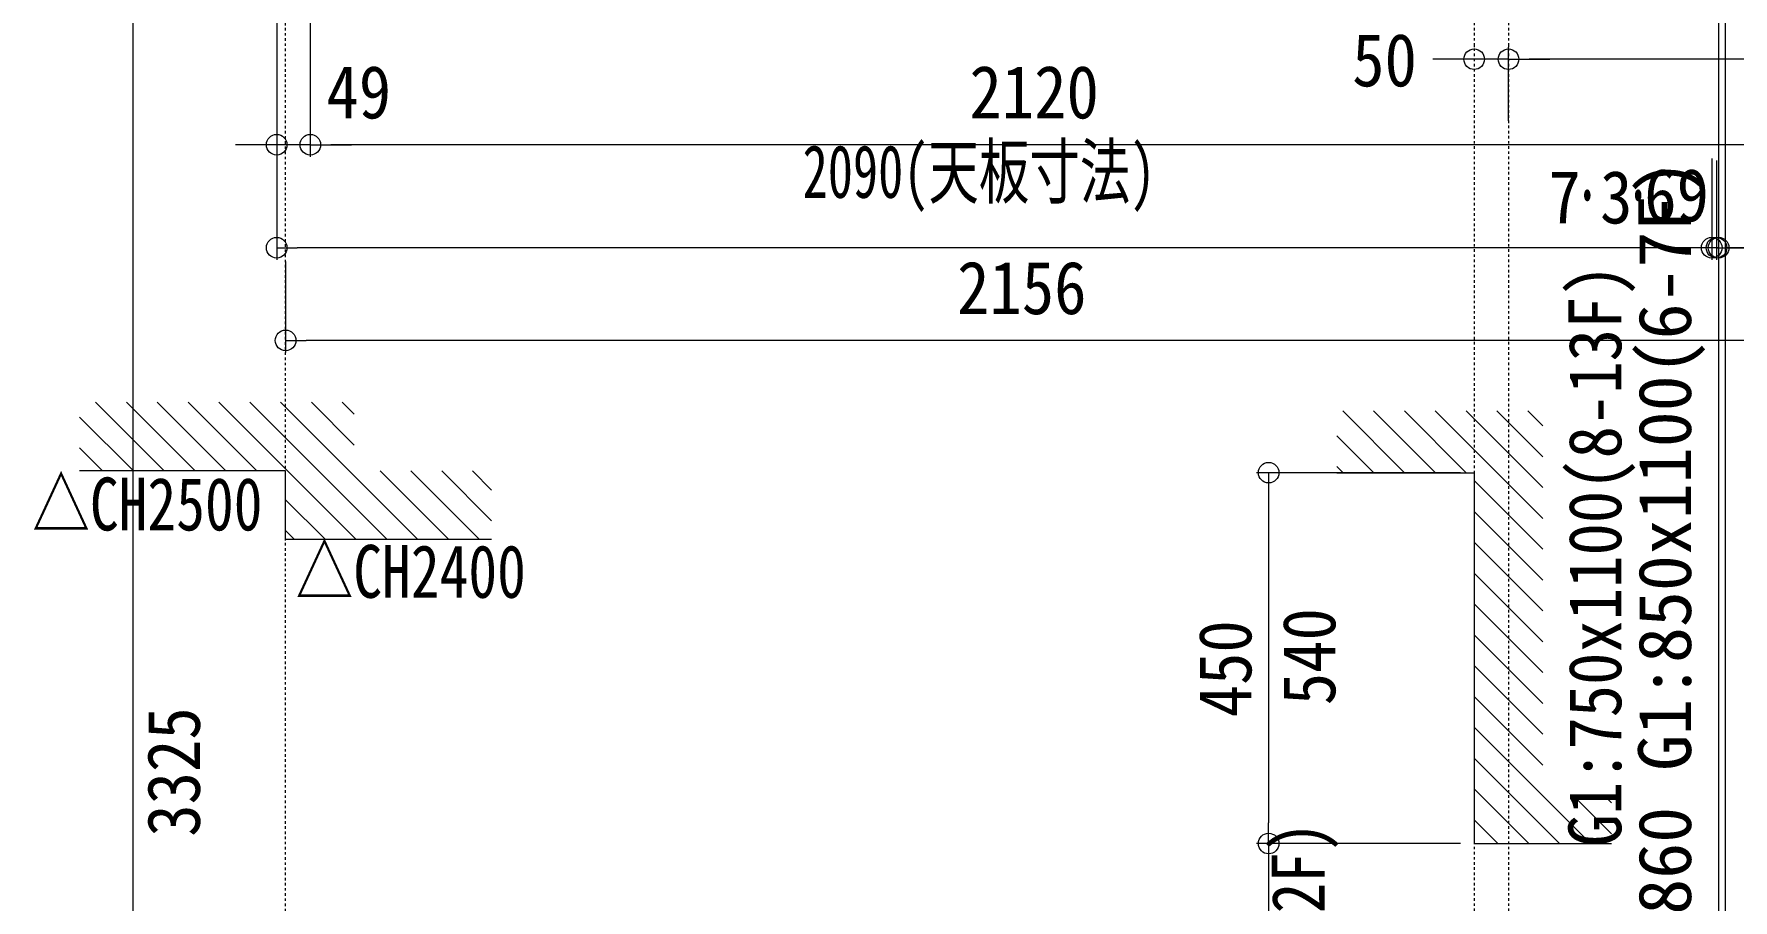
# Model space of a CAD drawing. Units: millimetres at full size, sheet at 1:30. Extents: x -17796 to 21385, y -23279 to 7734.
# Drawn here: x 16962 to 19436, y -3740 to -2479 of the extents above; entities that cross this region are included whole.
import ezdxf
from ezdxf.enums import TextEntityAlignment as Align

# ---------------------------------------------------------------- set-up
doc = ezdxf.new("R2010")
doc.units = ezdxf.units.MM
doc.header["$LTSCALE"] = 30
doc.linetypes.add('USER11', pattern=[0.25, 0.125, -0.125])
doc.layers.add('0-1_(W)電灯', color=253, linetype='Continuous', lineweight=18)
doc.layers.add('0-C_0_4P', color=4, linetype='Continuous', lineweight=18)
doc.styles.add('ＭＳ ゴシック', font='')
doc.styles.get('ＭＳ ゴシック').set_extended_font_data('MS Gothic')

msp = doc.modelspace()

# ---------------------------------------------------------------- linework, layer by layer
at = {"layer": '0-1_(W)電灯', "color": 3, "linetype": 'USER11'}
for p, q in [((19059.07, 214.96), (19059.07, -4289.04)), ((19109.07, 214.96), (19109.07, -4289.04)), ((17328.07, -4289.04), (17328.07, -430.04))]:
    msp.add_line(p, q, dxfattribs=at)
at = {"layer": '0-1_(W)電灯', "color": 6}
for p, q in [((17106.14, -5189.04), (17106.14, -1924.04)), ((17315.07, -2434.45), (17315.07, -2807.84)), ((17315.07, -2434.45), (17315.07, -2657.84)), ((17364.07, -2434.45), (17364.07, -2657.84)), ((17364.07, -2584.45), (17364.07, -2657.84)), ((17285.07, -2640.34), (17255.07, -2640.34)), ((17364.07, -2640.34), (17315.07, -2640.34)), ((19454.07, -2640.34), (17394.07, -2640.34)), ((17394.07, -2640.34), (17424.07, -2640.34)), ((19405.07, -2660.34), (19405.07, -2807.84)), ((19405.07, -2663.27), (19405.07, -2807.84)), ((19412.07, -2663.27), (19412.07, -2807.84)), ((19412.07, -2663.27), (19412.07, -2807.84)), ((19415.07, -2663.27), (19415.07, -2807.84)), ((19415.07, -2663.27), (19415.07, -2807.84)), ((19375.07, -2790.34), (17345.07, -2790.34)), ((19375.07, -2790.34), (19345.07, -2790.34)), ((19382.07, -2790.34), (19352.07, -2790.34)), ((19385.07, -2790.34), (19355.07, -2790.34)), ((19412.07, -2790.34), (19405.07, -2790.34)), ((19415.07, -2790.34), (19412.07, -2790.34)), ((19415.07, -2790.34), (19484.07, -2790.34)), ((19454.07, -2790.34), (19424.07, -2790.34)), ((17328.07, -2810.34), (17328.07, -2942.81)), ((19454.07, -2925.31), (17358.07, -2925.31))]:
    msp.add_line(p, q, dxfattribs=at)
at = {"layer": '0-1_(W)電灯', "color": 171}
for p, q in [((19059.07, -2495.85), (19059.07, -2498.35)), ((19109.07, -2495.85), (19109.07, -2498.35)), ((19109.07, -2605.34), (19109.07, -2498.35)), ((19029.07, -2515.85), (18999.07, -2515.85)), ((19109.07, -2515.85), (19059.07, -2515.85)), ((19454.07, -2515.85), (19139.07, -2515.85)), ((19139.07, -2515.85), (19169.07, -2515.85))]:
    msp.add_line(p, q, dxfattribs=at)
at = {"layer": '0-1_(W)電灯', "color": 7}
for p, q in [((19059.07, -2515.85), (19029.07, -2515.85)), ((19109.07, -2515.85), (19139.07, -2515.85)), ((19109.07, -2515.85), (19139.07, -2515.85)), ((17315.07, -2640.34), (17285.07, -2640.34)), ((17364.07, -2640.34), (17394.07, -2640.34)), ((17364.07, -2640.34), (17394.07, -2640.34)), ((17315.07, -2790.34), (17345.07, -2790.34)), ((19405.07, -2790.34), (19375.07, -2790.34)), ((19405.07, -2790.34), (19375.07, -2790.34)), ((19412.07, -2790.34), (19382.07, -2790.34)), ((19415.07, -2790.34), (19385.07, -2790.34)), ((19412.07, -2790.34), (19442.07, -2790.34)), ((19415.07, -2790.34), (19445.07, -2790.34)), ((17328.07, -2925.31), (17358.07, -2925.31)), ((18759.77, -3117.91), (18759.77, -3147.91)), ((18759.77, -3657.91), (18759.77, -3627.91))]:
    msp.add_line(p, q, dxfattribs=at)
at = {"layer": '0-1_(W)電灯', "color": 2}
for p, q in [((17151.31, -3115.37), (17051.31, -3015.37)), ((17196.21, -3115.37), (17096.21, -3015.37)), ((17241.11, -3115.37), (17141.11, -3015.37)), ((17286.02, -3115.37), (17186.02, -3015.37)), ((17430.92, -3215.37), (17230.92, -3015.37)), ((17475.82, -3215.37), (17275.82, -3015.37)), ((17520.72, -3215.37), (17320.72, -3015.37)), ((17428.07, -3077.82), (17365.62, -3015.37)), ((17428.07, -3032.92), (17410.52, -3015.37)), ((17106.41, -3115.37), (17028.07, -3037.03)), ((18957.86, -3117.91), (18867.7, -3027.75)), ((19002.76, -3117.91), (18912.6, -3027.75)), ((19047.66, -3117.91), (18957.5, -3027.75)), ((19159.07, -3184.42), (19002.4, -3027.75)), ((19159.07, -3139.52), (19047.3, -3027.75)), ((19159.07, -3094.62), (19092.2, -3027.75)), ((19159.07, -3049.71), (19137.11, -3027.75)), ((18912.96, -3117.91), (18859.07, -3064.02)), ((17061.51, -3115.37), (17028.07, -3081.93)), ((17565.62, -3215.37), (17465.62, -3115.37)), ((17610.52, -3215.37), (17510.52, -3115.37)), ((17628.07, -3188.02), (17555.42, -3115.37)), ((17628.07, -3143.12), (17600.32, -3115.37)), ((18868.06, -3117.91), (18859.07, -3108.92)), ((19039.07, -3117.91), (18742.27, -3117.91)), ((19159.07, -3229.32), (19059.07, -3129.32)), ((17386.02, -3215.37), (17328.07, -3157.43)), ((18759.77, -3147.91), (18759.77, -3627.91)), ((19159.07, -3274.22), (19059.07, -3174.22)), ((17341.11, -3215.37), (17328.07, -3202.33)), ((19159.07, -3319.12), (19059.07, -3219.12)), ((19159.07, -3364.02), (19059.07, -3264.02)), ((19159.07, -3408.92), (19059.07, -3308.92)), ((19159.07, -3453.83), (19059.07, -3353.83)), ((19159.07, -3498.73), (19059.07, -3398.73)), ((19159.07, -3543.63), (19059.07, -3443.63)), ((19228.45, -3657.91), (19059.07, -3488.53)), ((19183.55, -3657.91), (19059.07, -3533.43)), ((19138.65, -3657.91), (19059.07, -3578.33)), ((19259.07, -3643.63), (19203.35, -3587.91)), ((19259.07, -3598.73), (19248.26, -3587.91)), ((19093.75, -3657.91), (19059.07, -3623.23)), ((19039.07, -3657.91), (18742.27, -3657.91))]:
    msp.add_line(p, q, dxfattribs=at)
for points in [[(17628.07, -3215.37), (17328.07, -3215.37), (17328.07, -3115.37), (17028.07, -3115.37)], [(18859.07, -3117.91), (19059.07, -3117.91), (19059.07, -3657.91), (19259.07, -3657.91)], [(18759.77, -3657.91), (18759.77, -4537.67), (18785.65, -4441.08)]]:
    msp.add_lwpolyline(points, dxfattribs=at)
at = {"layer": '0-1_(W)電灯', "color": 7}
for centre in [(19059.07, -2515.85), (19109.07, -2515.85), (19109.07, -2515.85), (17315.07, -2640.34), (17364.07, -2640.34), (17364.07, -2640.34), (17315.07, -2790.34), (19405.07, -2790.34), (19405.07, -2790.34), (19412.07, -2790.34), (19412.07, -2790.34), (19415.07, -2790.34), (19415.07, -2790.34), (17328.07, -2925.31), (18759.77, -3117.91), (18759.77, -3657.91)]:
    msp.add_circle(centre, 15, dxfattribs=at)
at = {"layer": '0-C_0_4P'}
for p, q in [((19415.07, 2430.96), (19415.07, -4319.04)), ((19424.57, 2430.96), (19424.57, -4319.04))]:
    msp.add_line(p, q, dxfattribs=at)

# ---------------------------------------------------------------- texts
at = {"layer": '0-1_(W)電灯', "color": 9, "style": 'ＭＳ ゴシック'}
for s, width, p in [('50', 0.9, (18881.44, -2578.49)), ('49', 0.9, (17387.56, -2625.15)), ('2120', 0.9, (18324, -2625.15)), ('2090(天板寸法)', 0.7, (18081.02, -2740.86)), ('7', 0.9, (19167.29, -2778.07)), ('3', 0.9, (19242.44, -2778.07)), ('69', 0.9, (19306.76, -2775.15)), ('･', 0.55, (19209.43, -2777.07)), ('･', 0.55, (19283.57, -2777.07)), ('2156', 0.9, (18306, -2910.12)), ('△CH2500', 0.8, (16959.09, -3225.08)), ('△CH2400', 0.8, (17342.66, -3323.21))]:
    msp.add_text(s, height=76.97, dxfattribs=dict(at, width=width)).set_placement(p, align=Align.BOTTOM_LEFT)
at = {"layer": '0-1_(W)電灯', "color": 4, "style": 'ＭＳ ゴシック'}
msp.add_text('梁下CH=1860 G1:850x1100(6-7F)', height=76.97, rotation=90, dxfattribs=at).set_placement((19398, -4180.98), align=Align.BOTTOM_LEFT)
at = {"layer": '0-1_(W)電灯', "color": 4, "style": 'ＭＳ ゴシック', "width": 0.9}
msp.add_text('           G1:750x1100(8-13F)', height=76.97, rotation=90, dxfattribs=at).set_placement((19296.43, -4180.98), align=Align.BOTTOM_LEFT)
at = {"layer": '0-1_(W)電灯', "color": 9, "style": 'ＭＳ ゴシック'}
for s, width, p in [('450', 0.9, (18757.69, -3474.15)), ('540', 0.9, (18879.95, -3456.49)), ('3325', 0.9, (17226.33, -3647.97)), ('梁下CH=1860(6-12F)', 0.85, (18864.2, -4427.56))]:
    msp.add_text(s, height=76.97, rotation=90, dxfattribs=dict(at, width=width)).set_placement(p, align=Align.BOTTOM_LEFT)

doc.saveas('drawing.dxf')
